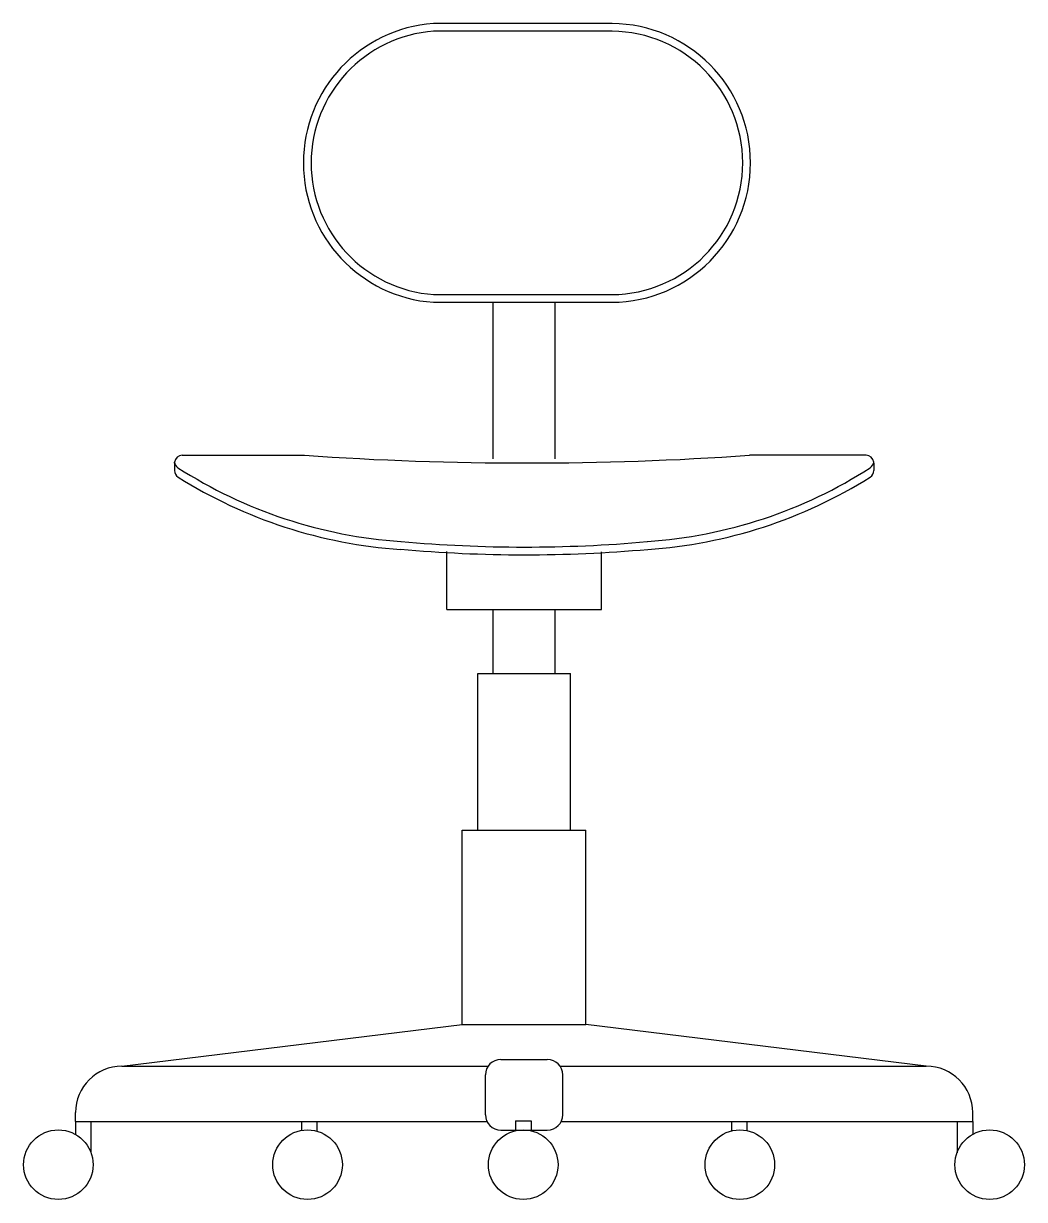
# Model space of a CAD drawing. Header units: metres. Extents: x 0.092 to 0.739, y 0.143 to 0.903.
import ezdxf

# ---------------------------------------------------------------- set-up
doc = ezdxf.new("R2010")
doc.units = ezdxf.units.M

msp = doc.modelspace()

# ---------------------------------------------------------------- linework, layer by layer
for p, q in [((0.47267, 0.90314), (0.35716, 0.90314)), ((0.47267, 0.89814), (0.35716, 0.89814)), ((0.35716, 0.72786), (0.47267, 0.72786)), ((0.35716, 0.72286), (0.47267, 0.72286)), ((0.39579, 0.62161), (0.39579, 0.72286)), ((0.43579, 0.62159), (0.43579, 0.72286)), ((0.19473, 0.62391), (0.27374, 0.62391)), ((0.63686, 0.62391), (0.56149, 0.62391)), ((0.18976, 0.61878), (0.18976, 0.6195)), ((0.18976, 0.61878), (0.18976, 0.61405)), ((0.64183, 0.61878), (0.64183, 0.6195)), ((0.64183, 0.61878), (0.64183, 0.61405)), ((0.36579, 0.52423), (0.36579, 0.56163)), ((0.46579, 0.52423), (0.46579, 0.56154)), ((0.36579, 0.52423), (0.46579, 0.52423)), ((0.39579, 0.48278), (0.39579, 0.52423)), ((0.43579, 0.48278), (0.43579, 0.52423)), ((0.38579, 0.48278), (0.44579, 0.48278)), ((0.38579, 0.38141), (0.38579, 0.48278)), ((0.44579, 0.38141), (0.44579, 0.48278)), ((0.37579, 0.38141), (0.45579, 0.38141)), ((0.37579, 0.25576), (0.37579, 0.38141)), ((0.45579, 0.25576), (0.45579, 0.38141)), ((0.15579, 0.22886), (0.37579, 0.25576)), ((0.37579, 0.25576), (0.45579, 0.25576)), ((0.67579, 0.22886), (0.45579, 0.25576)), ((0.15579, 0.22886), (0.39255, 0.22886)), ((0.40079, 0.2332), (0.43079, 0.2332)), ((0.43904, 0.22886), (0.67579, 0.22886)), ((0.39079, 0.19749), (0.39079, 0.2232)), ((0.44079, 0.19749), (0.44079, 0.2232)), ((0.12579, 0.19314), (0.12579, 0.19886)), ((0.70579, 0.19314), (0.70579, 0.19886)), ((0.12579, 0.19314), (0.12579, 0.18471)), ((0.12579, 0.19314), (0.39179, 0.19314)), ((0.13579, 0.19314), (0.13579, 0.1729)), ((0.2718, 0.19314), (0.2718, 0.1873)), ((0.2818, 0.19314), (0.2818, 0.18683)), ((0.41029, 0.19349), (0.42029, 0.19349)), ((0.41029, 0.19349), (0.41029, 0.18765)), ((0.42029, 0.19349), (0.42029, 0.18718)), ((0.4398, 0.19314), (0.70579, 0.19314)), ((0.54979, 0.19314), (0.54979, 0.18683)), ((0.55979, 0.19314), (0.55979, 0.1873)), ((0.69579, 0.19314), (0.69579, 0.1729)), ((0.70579, 0.19314), (0.70579, 0.18471)), ((0.40079, 0.18749), (0.43079, 0.18749))]:
    msp.add_line(p, q)
for centre in [(0.11467, 0.16516), (0.27577, 0.16516), (0.41521, 0.16516), (0.55526, 0.16516), (0.71675, 0.16516)]:
    msp.add_circle(centre, 0.0225)
for centre, radius, start, end in [((0.36347, 0.813), 0.09036, 94.00589, 265.99411), ((0.36347, 0.813), 0.08536, 94.00589, 265.99411), ((0.472, 0.813), 0.08514, 270.42315, 89.57685), ((0.472, 0.813), 0.09014, 270.42315, 89.57685), ((0.19473, 0.61891), 0.005, 90, 173.15562), ((0.41762, 2.71127), 2.09232, 266.05701, 273.94299), ((0.63686, 0.61891), 0.005, 6.84438, 90), ((0.19473, 0.6201), 0.005, 186.84438, 237.22192), ((0.63686, 0.6201), 0.005, 302.77808, 353.15562), ((0.19476, 0.61405), 0.005, 180, 237.82692), ((0.35654, 0.87139), 0.30388, 237.22192, 266.14952), ((0.35657, 0.87126), 0.30888, 237.82692, 266.14952), ((0.47505, 0.87139), 0.30388, 273.85048, 302.77808), ((0.47502, 0.87126), 0.30888, 273.85048, 302.17308), ((0.63683, 0.61405), 0.005, 302.17308, 0), ((0.41649, 1.45925), 0.89967, 264.85376, 275.05466), ((0.41649, 1.45925), 0.89467, 264.85376, 275.05466), ((0.15579, 0.19886), 0.03, 90, 180), ((0.40079, 0.2232), 0.01, 90, 180), ((0.43079, 0.2232), 0.01, 0, 90), ((0.67579, 0.19886), 0.03, 0, 90), ((0.40079, 0.19749), 0.01, 180, 270), ((0.43079, 0.19749), 0.01, 270, 0)]:
    msp.add_arc(centre, radius, start, end)

doc.saveas('drawing.dxf')
